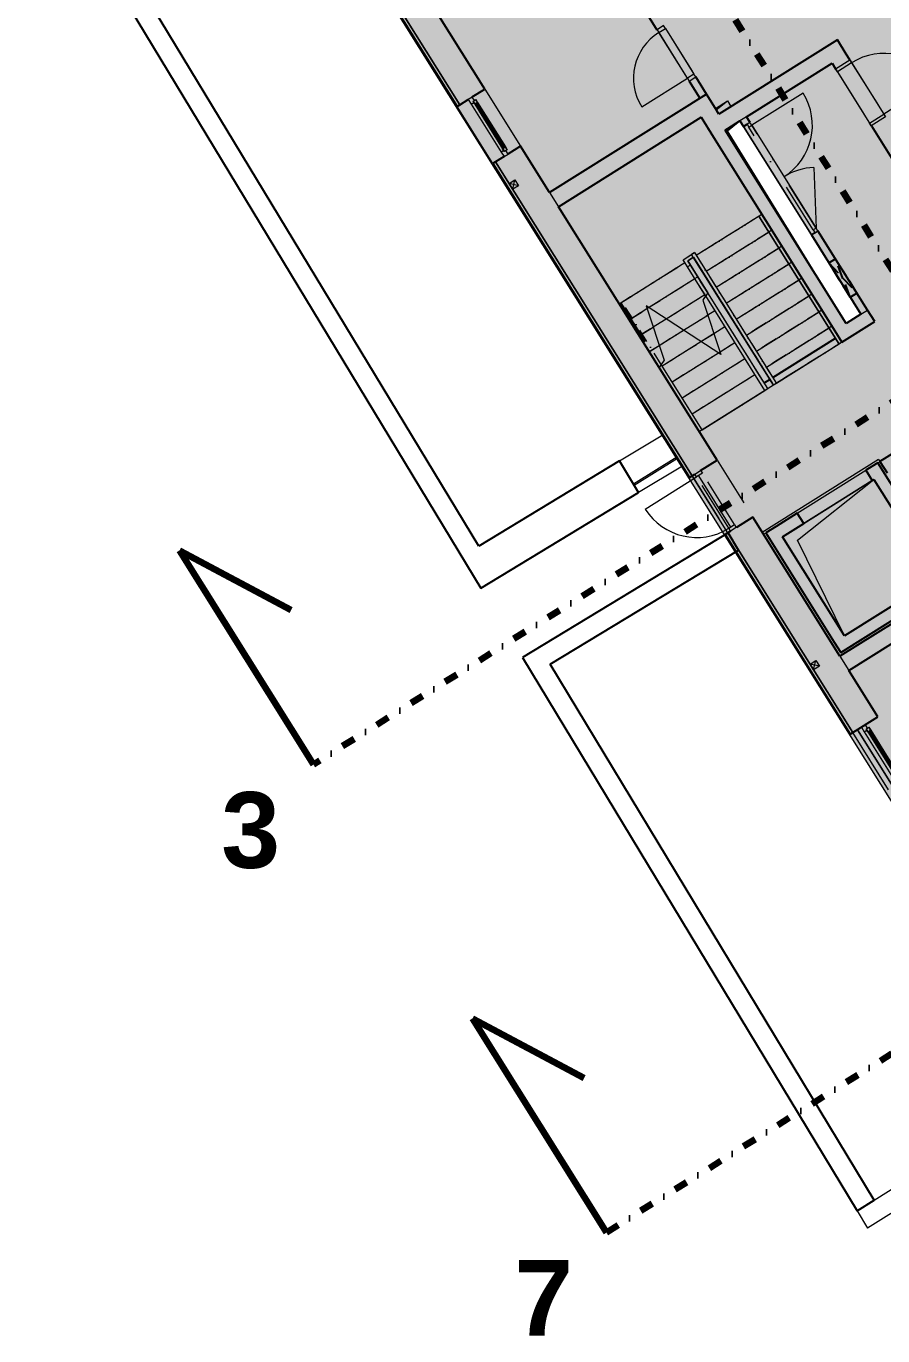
# Model space of a CAD drawing. Header units: millimetres. Extents: x -9657 to 178820, y -8645 to 72638.
# Drawn here: x 83204 to 95927, y 14805 to 34252 of the extents above; entities that cross this region are included whole.
import ezdxf

# ---------------------------------------------------------------- set-up
doc = ezdxf.new("R2010")
doc.units = ezdxf.units.MM
for name, pattern in [('HA_Dash_3mm-S1mm', [300, 200, -100]), ('HA_DashDot_2_2mm-S0_6mm', [1650, 750, -450, 0, -450]), ('HA_DashDot_4mm-S1mm', [400, 200, -100, 0, -100]), ('HA_DashDot_6mm-S2mm', [600, 200, -200, 0, -200])]:
    doc.linetypes.add(name, pattern=pattern)
for name, color, linetype, lineweight in [('A-AREA-____-OTLN', 9, 'Continuous', 25), ('A-CLNG-____-OTLN', 9, 'Continuous', 9), ('A-DETL-____-THIN', 9, 'Continuous', 9), ('A-DETL-GENF-OTLN', 9, 'Continuous', 9), ('A-DOOR-____-MCUT', 9, 'Continuous', 9), ('A-DOOR-____-OTLN', 9, 'Continuous', 9), ('A-DOOR-FRAM-MCUT', 9, 'Continuous', 9), ('A-FLOR-____-OTLN', 9, 'Continuous', 9), ('A-FLOR-HRAL-MBND', 9, 'HA_DashDot_4mm-S1mm', 9), ('A-FLOR-HRAL-OTLN', 9, 'Continuous', 9), ('A-GENM-____-MCUT', 9, 'Continuous', 25), ('A-GENM-____-OTLN', 9, 'Continuous', 9), ('A-GLAZ-____-MCUT', 9, 'Continuous', 5), ('A-GLAZ-____-OTLN', 9, 'Continuous', 5), ('A-WALL-____-MCUT', 9, 'Continuous', 25), ('A-WALL-____-OTLN', 9, 'Continuous', 9), ('G-____-____-SYMB', 9, 'Continuous', 5), ('I-WALL-____-MCUT', 9, 'Continuous', 25), ('I-WALL-____-OTLN', 9, 'Continuous', 9), ('M-HVAC-DUCT-OTLN', 9, 'Continuous', 9), ('S-STRS-____-MBND', 9, 'HA_DashDot_4mm-S1mm', 9), ('S-STRS-____-OTLN', 9, 'Continuous', 9)]:
    doc.layers.add(name, color=color, linetype=linetype, lineweight=lineweight)
doc.styles.add('Arial_B', font='arialbd.ttf', dxfattribs={"height": 1125})

# ---------------------------------------------------------------- blocks, each defined once
blk = doc.blocks.new('HA_DR_Single_Swing_Solid - In_BJ_900x2100_Vstup-2040224-schema rezu D_130_5300')
at = {"layer": 'A-DOOR-____-MCUT', "linetype": 'HA_DashDot_2_2mm-S0_6mm'}
for p, q in [((-450, 125), (450, 125)), ((-450, -125), (450, -125))]:
    blk.add_line(p, q, dxfattribs=at)
at = {"layer": 'A-DOOR-____-OTLN', "lineweight": 5}
blk.add_line((450, 1025), (450, 125), dxfattribs=at)
at = {"layer": 'A-DOOR-____-OTLN'}
for p, q in [((-500, 125), (500, 125)), ((-500, -125), (500, -125))]:
    blk.add_line(p, q, dxfattribs=at)
at = {"layer": 'A-DOOR-____-OTLN', "lineweight": 5}
blk.add_arc((450, 125), 900, 90, 180, dxfattribs=at)
at = {"layer": 'A-DOOR-FRAM-MCUT'}
for p, q in [((-500, -125), (-500, 125)), ((-500, 125), (-450, 125)), ((-450, 125), (-450, -125)), ((450, 125), (500, 125)), ((450, -125), (450, 125)), ((500, 125), (500, -125)), ((-450, -125), (-500, -125)), ((500, -125), (450, -125))]:
    blk.add_line(p, q, dxfattribs=at)
blk = doc.blocks.new('HA_WD_SinglePanel - 1000x2400-1662822-schema rezu D_130_5300')
at = {"layer": 'A-GLAZ-____-MCUT'}
for p, q in [((-420, 70), (-500, 70)), ((-500, 0), (-440, 0)), ((-440, -25), (-440, 25)), ((-440, 25), (-390, 25)), ((-420, 25), (-420, 70)), ((-390, 25), (-390, -25)), ((390, 5), (-390, 5)), ((390, -25), (390, 25)), ((390, 25), (440, 25)), ((500, 70), (420, 70)), ((420, 70), (420, 25)), ((440, 25), (440, -25)), ((440, 0), (500, 0)), ((-390, -25), (-440, -25)), ((390, -5), (-390, -5)), ((440, -25), (390, -25))]:
    blk.add_line(p, q, dxfattribs=at)
at = {"layer": 'A-GLAZ-____-OTLN'}
for p, q in [((440, 25), (-440, 25)), ((-440, -25), (-440, 25)), ((420, 70), (-420, 70)), ((390, 25), (-390, 25)), ((440, 25), (440, -25)), ((-440, -25), (440, -25)), ((390, -25), (-390, -25))]:
    blk.add_line(p, q, dxfattribs=at)
blk = doc.blocks.new('HA_WD_SinglePanel - 1000x1500-1662820-schema rezu D_130_5300')
at = {"layer": 'A-GLAZ-____-MCUT'}
for p, q in [((-500, 70), (-500, 0)), ((-420, 70), (-500, 70)), ((-500, 0), (-440, 0)), ((-440, -25), (-440, 25)), ((-440, 25), (-390, 25)), ((-420, 25), (-420, 70)), ((-390, 25), (-390, -25)), ((390, 5), (-390, 5)), ((390, -25), (390, 25)), ((390, 25), (440, 25)), ((500, 70), (420, 70)), ((420, 70), (420, 25)), ((440, 25), (440, -25)), ((440, 0), (500, 0)), ((500, 0), (500, 70)), ((-390, -25), (-440, -25)), ((390, -5), (-390, -5)), ((440, -25), (390, -25))]:
    blk.add_line(p, q, dxfattribs=at)
at = {"layer": 'A-GLAZ-____-OTLN'}
for p, q in [((440, 25), (-440, 25)), ((-440, -25), (-440, 25)), ((420, 70), (-420, 70)), ((390, 25), (-390, 25)), ((440, 25), (440, -25)), ((-440, -25), (440, -25)), ((390, -25), (-390, -25))]:
    blk.add_line(p, q, dxfattribs=at)
blk = doc.blocks.new('HA_GM_Shaft_Rectangle - Default-1963429-schema rezu D_130_5300')
at = {"layer": 'A-DETL-GENF-OTLN'}
for p, q in [((160, -160), (1600, 0)), ((0, -1735), (160, -160))]:
    blk.add_line(p, q, dxfattribs=at)
at = {"layer": 'A-GENM-____-OTLN'}
blk.add_line((370, 0), (1570, 0), dxfattribs=at)
blk = doc.blocks.new('HA_GM_Shaft_Rectangle - Default-1963433-schema rezu D_130_5300')
at = {"layer": 'A-DETL-GENF-OTLN'}
for p, q in [((26, -26), (260, 0)), ((0, -3390), (26, -26))]:
    blk.add_line(p, q, dxfattribs=at)
at = {"layer": 'A-GENM-____-OTLN'}
blk.add_line((260, -100), (260, -2000), dxfattribs=at)
blk = doc.blocks.new('Top Rail Type - Top Rail_Internal_-1399463-schema rezu D_130_5300')
at = {"layer": 'A-FLOR-HRAL-MBND'}
for p, q in [((-38925, -3951), (-36635, -3951)), ((-38925, -4152), (-38925, -3951)), ((-38875, -4001), (-36635, -4001)), ((-38875, -4102), (-38875, -4001)), ((-36635, -3951), (-36635, -4001)), ((-38800, -4152), (-38925, -4152)), ((-38800, -4102), (-38875, -4102)), ((-38315, -4102), (-38800, -4102)), ((-38291, -4152), (-38800, -4152))]:
    blk.add_line(p, q, dxfattribs=at)
at = {"layer": 'A-FLOR-HRAL-OTLN'}
for p, q in [((-38315, -4102), (-38291, -4152)), ((-36635, -4102), (-38315, -4102)), ((-36635, -4152), (-38291, -4152)), ((-36635, -4152), (-36635, -4102))]:
    blk.add_line(p, q, dxfattribs=at)
blk = doc.blocks.new('Top Rail Type - Top Rail_Internal_-1399480-schema rezu D_130_5300')
at = {"layer": 'A-FLOR-HRAL-MBND'}
for p, q in [((-38875, -5301), (-38875, -5251)), ((-37779, -5251), (-38875, -5251)), ((-37755, -5301), (-38875, -5301))]:
    blk.add_line(p, q, dxfattribs=at)
at = {"layer": 'A-FLOR-HRAL-OTLN'}
for p, q in [((-37779, -5251), (-37755, -5301)), ((-36635, -5251), (-37779, -5251)), ((-36635, -5301), (-37755, -5301)), ((-36635, -5301), (-36635, -5251))]:
    blk.add_line(p, q, dxfattribs=at)
blk = doc.blocks.new('HA_DR_Single_Swing_Solid - In_BJ_800x2100-2040331-schema rezu D_130_5300')
at = {"layer": 'A-DOOR-____-MCUT', "linetype": 'HA_DashDot_2_2mm-S0_6mm'}
for p, q in [((-400, 57.5), (400, 57.5)), ((-400, -57.5), (400, -57.5))]:
    blk.add_line(p, q, dxfattribs=at)
at = {"layer": 'A-DOOR-____-OTLN', "lineweight": 5}
blk.add_line((400, -857.5), (400, -57.5), dxfattribs=at)
blk.add_arc((400, -57.5), 800, 180, 270, dxfattribs=at)
at = {"layer": 'A-DOOR-FRAM-MCUT'}
for p, q in [((-400, 57.5), (-450, 57.5)), ((-450, 57.5), (-450, -57.5)), ((-400, -57.5), (-400, 57.5)), ((450, 57.5), (400, 57.5)), ((400, 57.5), (400, -57.5)), ((450, -57.5), (450, 57.5)), ((-450, -57.5), (-400, -57.5)), ((400, -57.5), (450, -57.5))]:
    blk.add_line(p, q, dxfattribs=at)
blk = doc.blocks.new('HA_DR_Single_Swing_Solid_ButtFrame - In_FAS_900x2350_Unik-1926024-schema rezu D_130_5300')
at = {"layer": 'A-DOOR-____-MCUT', "linetype": 'HA_DashDot_2_2mm-S0_6mm'}
for p, q in [((-450, 170), (450, 170)), ((-450, 70), (450, 70))]:
    blk.add_line(p, q, dxfattribs=at)
at = {"layer": 'A-DOOR-____-OTLN', "lineweight": 5}
blk.add_line((450, 1070), (450, 170), dxfattribs=at)
at = {"layer": 'A-DOOR-____-OTLN', "linetype": 'HA_DashDot_2_2mm-S0_6mm'}
for p, q in [((500, 220), (-500, 220)), ((500, -220), (-500, -220))]:
    blk.add_line(p, q, dxfattribs=at)
at = {"layer": 'A-DOOR-____-OTLN', "lineweight": 5}
blk.add_arc((450, 170), 900, 90, 180, dxfattribs=at)
at = {"layer": 'A-DOOR-FRAM-MCUT'}
for p, q in [((-500, 70), (-500, 170)), ((-500, 170), (-450, 170)), ((-450, 70), (-500, 70)), ((-450, 170), (-450, 70)), ((450, 170), (500, 170)), ((450, 70), (450, 170)), ((500, 70), (450, 70)), ((500, 170), (500, 70))]:
    blk.add_line(p, q, dxfattribs=at)
blk = doc.blocks.new('HA_DR_Double_Swing_Solid_wCasing - In_1800x2100_900-1839857-schema rezu D_130_5300')
at = {"layer": 'A-DOOR-____-MCUT', "linetype": 'HA_DashDot_2_2mm-S0_6mm'}
for p, q in [((-900, -7.5), (900, -7.5)), ((-900, -57.5), (900, -57.5))]:
    blk.add_line(p, q, dxfattribs=at)
at = {"layer": 'A-DOOR-____-OTLN', "lineweight": 5}
for p, q in [((-120.6, -507.5), (-900, -57.5)), ((900, -957.5), (900, -57.5))]:
    blk.add_line(p, q, dxfattribs=at)
for centre, start, end in [((-900, -57.5), 330, 360), ((900, -57.5), 180, 270)]:
    blk.add_arc(centre, 900, start, end, dxfattribs=at)
at = {"layer": 'A-DOOR-FRAM-MCUT'}
for p, q in [((-900, -7.5), (-950, -7.5)), ((-950, -7.5), (-950, -57.5)), ((-950, -57.5), (-900, -57.5)), ((-900, -57.5), (-900, -7.5)), ((950, -7.5), (900, -7.5)), ((900, -7.5), (900, -57.5)), ((900, -57.5), (950, -57.5)), ((950, -57.5), (950, -7.5))]:
    blk.add_line(p, q, dxfattribs=at)
blk = doc.blocks.new('HA_GM_Opening_Rectangle_WallBased - Default-2005585-schema rezu D_130_5300')
at = {"layer": 'A-GENM-____-MCUT', "linetype": 'HA_Dash_3mm-S1mm'}
for p, q in [((425, 57.5), (-175, -57.5)), ((-175, 57.5), (425, -57.5)), ((-175, 57.5), (-175, -57.5)), ((-175, 57.5), (425, 57.5)), ((425, 57.5), (425, -57.5)), ((-175, -57.5), (425, -57.5))]:
    blk.add_line(p, q, dxfattribs=at)
blk = doc.blocks.new('185-01_OBJEKT C_Central_rvt-3-schema rezu D_130_5300')
at = {"layer": 'A-AREA-____-OTLN'}
for p, q in [((-22849, 29035), (-21917, 29618)), ((-22976, 28955), (-22891, 29008))]:
    blk.add_line(p, q, dxfattribs=at)
at = {"layer": 'A-FLOR-____-OTLN'}
for p, q in [((-26030, 31571), (-23912, 32898)), ((-23912, 32898), (-22755, 31051)), ((-23284, 32762), (-22275, 31152)), ((-24534, 29183), (-26030, 31571)), ((-21863, 29533), (-22795, 28949)), ((-22837, 28923), (-23939, 28233)), ((-23006, 26741), (-21277, 27824)), ((-21277, 27824), (-21256, 27790)), ((-23953, 27576), (-23475, 26813)), ((-21591, 23805), (-21060, 22957))]:
    blk.add_line(p, q, dxfattribs=at)
at = {"layer": 'A-WALL-____-MCUT'}
for p, q in [((-28937, 35298), (-27536, 33061)), ((-27125, 33318), (-28293, 35182)), ((-27311, 33201), (-27125, 33318)), ((-27536, 33061), (-27498, 33084)), ((-27498, 33084), (-27371, 33164)), ((-26840, 32317), (-26967, 32237)), ((-26594, 32470), (-26781, 32354)), ((-26164, 31784), (-26594, 32470)), ((-26967, 32237), (-27005, 32213)), ((-27005, 32213), (-24086, 27552)), ((-23675, 27809), (-26031, 31572)), ((-23920, 27655), (-23675, 27809)), ((-24086, 27552), (-24047, 27576)), ((-24047, 27576), (-24005, 27602)), ((-23144, 26962), (-23389, 26808)), ((-21851, 24898), (-23144, 26962)), ((-23517, 26728), (-23555, 26704)), ((-23555, 26704), (-21697, 23738)), ((-23474, 26755), (-23517, 26728)), ((-21286, 23996), (-21718, 24686)), ((-21659, 23762), (-21286, 23996)), ((-21697, 23738), (-21659, 23762))]:
    blk.add_line(p, q, dxfattribs=at)
at = {"layer": 'A-WALL-____-MCUT', "lineweight": 9}
for p, q in [((-28899, 35322), (-27498, 33084)), ((-27498, 33084), (-28899, 35322)), ((-23240, 32908), (-23337, 32847)), ((-26967, 32237), (-24047, 27576)), ((-24047, 27576), (-26967, 32237)), ((-26164, 31784), (-26031, 31572)), ((-21538, 29974), (-21440, 30035)), ((-23517, 26728), (-21659, 23762)), ((-21659, 23762), (-23517, 26728)), ((-21851, 24898), (-21718, 24686))]:
    blk.add_line(p, q, dxfattribs=at)
at = {"layer": 'A-WALL-____-OTLN'}
for p, q in [((-27125, 33318), (-26594, 32470)), ((-27005, 32213), (-27536, 33061)), ((-23517, 26728), (-24047, 27576)), ((-23953, 27576), (-23475, 26813)), ((-21128, 22915), (-21659, 23762)), ((-21060, 22957), (-21591, 23805))]:
    blk.add_line(p, q, dxfattribs=at)
at = {"layer": 'I-WALL-____-MCUT'}
for p, q in [((-24733, 34462), (-24568, 34200)), ((-21889, 34049), (-23648, 32947)), ((-21756, 33837), (-21889, 34049)), ((-23240, 32908), (-21968, 33704)), ((-21968, 33704), (-21915, 33619)), ((-21703, 33752), (-21756, 33837)), ((-23833, 33244), (-23993, 33498)), ((-24090, 33437), (-23931, 33183)), ((-23833, 33244), (-26164, 31784)), ((-23931, 33183), (-23833, 33244)), ((-23701, 33032), (-23833, 33244)), ((-26031, 31572), (-23913, 32899)), ((-23913, 32899), (-23727, 32603)), ((-23648, 32947), (-23701, 33032)), ((-23186, 32823), (-23240, 32908)), ((-23557, 32709), (-23515, 32735)), ((-21758, 29836), (-23557, 32709)), ((-23515, 32735), (-23337, 32847)), ((-23337, 32847), (-23284, 32762)), ((-23284, 32762), (-23229, 32797)), ((-21384, 32772), (-18696, 28479)), ((-23727, 32603), (-21927, 29730)), ((-22220, 31186), (-22275, 31152)), ((-22275, 31152), (-21538, 29974)), ((-21440, 30035), (-22178, 31213)), ((-21538, 29974), (-21758, 29836)), ((-21334, 29865), (-21440, 30035)), ((-21821, 29560), (-21334, 29865)), ((-21927, 29730), (-21821, 29560)), ((-20378, 28340), (-21256, 27790)), ((-21442, 27674), (-21467, 27658)), ((-21467, 27658), (-21372, 27505)), ((-21289, 27769), (-21442, 27674)), ((-20177, 25994), (-21289, 27769)), ((-21256, 27790), (-21149, 27621)), ((-21372, 27505), (-21346, 27521)), ((-21346, 27521), (-20425, 26051)), ((-22484, 27021), (-22798, 26824)), ((-22702, 26672), (-22389, 26868)), ((-22389, 26868), (-22484, 27021)), ((-22798, 26824), (-22951, 26729)), ((-22951, 26729), (-21934, 25106)), ((-21781, 25201), (-22702, 26672)), ((-21718, 24686), (-19210, 26258)), ((-20122, 25981), (-21851, 24898)), ((-21838, 24953), (-20330, 25898)), ((-20425, 26051), (-21781, 25201)), ((-21934, 25106), (-21838, 24953))]:
    blk.add_line(p, q, dxfattribs=at)
at = {"layer": 'I-WALL-____-OTLN'}
for p, q in [((-24117, 33479), (-24541, 34157)), ((-24444, 34218), (-24019, 33540)), ((-22275, 31152), (-23284, 32762)), ((-23160, 32781), (-22204, 31255)), ((-22484, 27021), (-21467, 27658)), ((-21372, 27505), (-22389, 26868))]:
    blk.add_line(p, q, dxfattribs=at)
at = {"layer": 'M-HVAC-DUCT-OTLN', "lineweight": 5}
for p, q in [((-26764, 31916), (-26679, 31969)), ((-26626, 31884), (-26764, 31916)), ((-26711, 31831), (-26764, 31916)), ((-26711, 31831), (-26679, 31969)), ((-26679, 31969), (-26626, 31884)), ((-26626, 31884), (-26711, 31831)), ((-22294, 24780), (-22210, 24833)), ((-22156, 24748), (-22294, 24780)), ((-22241, 24695), (-22294, 24780)), ((-22241, 24695), (-22210, 24833)), ((-22156, 24748), (-22241, 24695)), ((-22210, 24833), (-22156, 24748))]:
    blk.add_line(p, q, dxfattribs=at)
at = {"layer": 'S-STRS-____-MBND'}
for p, q in [((-23913, 32899), (-26031, 31572)), ((-23010, 31458), (-23913, 32899)), ((-26031, 31572), (-25129, 30131)), ((-23010, 31458), (-24027, 30821)), ((-23010, 31458), (-24027, 30821)), ((-23010, 31458), (-21821, 29560)), ((-22862, 31221), (-23879, 30584)), ((-22862, 31221), (-23879, 30584)), ((-22713, 30984), (-23730, 30347)), ((-22713, 30984), (-23730, 30347)), ((-25129, 30131), (-24112, 30768)), ((-25129, 30131), (-24112, 30768)), ((-24112, 30768), (-24027, 30821)), ((-23815, 30294), (-24112, 30768)), ((-24027, 30821), (-22838, 28923)), ((-22564, 30747), (-23581, 30110)), ((-22564, 30747), (-23581, 30110)), ((-24693, 30074), (-23963, 30531)), ((-24693, 30074), (-23963, 30531)), ((-22416, 30509), (-23433, 29872)), ((-22416, 30509), (-23433, 29872)), ((-24434, 29906), (-23815, 30294)), ((-24434, 29906), (-23815, 30294)), ((-22267, 30272), (-23284, 29635)), ((-22267, 30272), (-23284, 29635)), ((-24726, 29487), (-25129, 30131)), ((-24980, 29894), (-24717, 30059)), ((-24980, 29894), (-24717, 30059)), ((-24175, 29738), (-23814, 29964)), ((-24175, 29738), (-23814, 29964)), ((-22118, 30035), (-23135, 29398)), ((-22118, 30035), (-23135, 29398)), ((-24832, 29657), (-24626, 29786)), ((-24832, 29657), (-24626, 29786)), ((-21970, 29797), (-22987, 29160)), ((-21970, 29797), (-22987, 29160)), ((-23915, 29570), (-23723, 29691)), ((-23915, 29570), (-23723, 29691)), ((-21821, 29560), (-22838, 28923)), ((-24683, 29420), (-24535, 29512)), ((-24683, 29420), (-24535, 29512)), ((-23656, 29402), (-23632, 29417)), ((-23656, 29402), (-23632, 29417))]:
    blk.add_line(p, q, dxfattribs=at)
at = {"layer": 'S-STRS-____-MBND', "linetype": 'Continuous', "lineweight": 5}
for p, q in [((-23845, 30247), (-23887, 30183)), ((-23887, 30183), (-23619, 29378)), ((-24730, 30098), (-24463, 29294)), ((-23619, 29378), (-24730, 30098)), ((-24463, 29294), (-24504, 29229))]:
    blk.add_line(p, q, dxfattribs=at)
at = {"layer": 'S-STRS-____-OTLN'}
for p, q in [((-23666, 30057), (-23815, 30294)), ((-24717, 30059), (-24693, 30074)), ((-23814, 29964), (-23709, 30030)), ((-23517, 29819), (-23666, 30057)), ((-24626, 29786), (-24434, 29906)), ((-23723, 29691), (-23560, 29792)), ((-23369, 29582), (-23517, 29819)), ((-24535, 29512), (-24175, 29738)), ((-24492, 29209), (-23915, 29570)), ((-23220, 29345), (-23369, 29582)), ((-24343, 28972), (-23656, 29402)), ((-23632, 29417), (-23412, 29555)), ((-24194, 28734), (-23263, 29318)), ((-23072, 29107), (-23220, 29345)), ((-24046, 28497), (-23114, 29081)), ((-22923, 28870), (-23072, 29107)), ((-23897, 28260), (-22966, 28843))]:
    blk.add_line(p, q, dxfattribs=at)
at = {"layer": 'S-STRS-____-OTLN', "linetype": 'HA_DashDot_4mm-S1mm'}
for p, q in [((-24717, 30059), (-24693, 30074)), ((-23814, 29964), (-23709, 30030)), ((-24626, 29786), (-24434, 29906)), ((-23723, 29691), (-23560, 29792)), ((-24535, 29512), (-24175, 29738)), ((-24492, 29209), (-23915, 29570)), ((-24343, 28972), (-23656, 29402)), ((-23632, 29417), (-23412, 29555)), ((-24194, 28734), (-23263, 29318)), ((-24046, 28497), (-23114, 29081)), ((-23897, 28260), (-22966, 28843))]:
    blk.add_line(p, q, dxfattribs=at)
at = {"layer": 'A-DOOR-____-OTLN', "color": 50, "lineweight": 9}
for name, p, rotation in [('HA_DR_Single_Swing_Solid - In_BJ_800x2100-2040331-schema rezu D_130_5300', (-24280, 33849), 302.0612494774555), ('HA_DR_Single_Swing_Solid - In_BJ_900x2100_Vstup-2040224-schema rezu D_130_5300', (-21544, 33262), 302.0612494774555), ('HA_DR_Double_Swing_Solid_wCasing - In_1800x2100_900-1839857-schema rezu D_130_5300', (-22731, 31987), 122.0612494774555), ('HA_DR_Single_Swing_Solid_ButtFrame - In_FAS_900x2350_Unik-1926024-schema rezu D_130_5300', (-23596, 27269), 122.0612494774554)]:
    blk.add_blockref(name, p, dxfattribs=dict(at, rotation=rotation))
at = {"layer": 'A-FLOR-HRAL-OTLN', "color": 50, "lineweight": 9, "rotation": 302.0612494774558}
for name in ['Top Rail Type - Top Rail_Internal_-1399463-schema rezu D_130_5300', 'Top Rail Type - Top Rail_Internal_-1399480-schema rezu D_130_5300']:
    blk.add_blockref(name, (0, 0), dxfattribs=at)
at = {"layer": 'A-GENM-____-OTLN', "color": 50, "lineweight": 9}
for name, p, rotation in [('HA_GM_Shaft_Rectangle - Default-1963433-schema rezu D_130_5300', (-23557, 32709), 32.06124947745543), ('HA_GM_Opening_Rectangle_WallBased - Default-2005585-schema rezu D_130_5300', (-21741, 30407), 122.0612494774555), ('HA_GM_Shaft_Rectangle - Default-1963429-schema rezu D_130_5300', (-22702, 26672), 32.06124947745543)]:
    blk.add_blockref(name, p, dxfattribs=dict(at, rotation=rotation))
at = {"layer": 'A-GLAZ-____-OTLN', "color": 50, "lineweight": 9, "rotation": 122.0612494774554}
for name, p in [('HA_WD_SinglePanel - 1000x1500-1662820-schema rezu D_130_5300', (-27046, 32777)), ('HA_WD_SinglePanel - 1000x2400-1662822-schema rezu D_130_5300', (-21207, 23455))]:
    blk.add_blockref(name, p, dxfattribs=at)
blk = doc.blocks.new('Top Rail Type - Top Rail_Internal_-1407059-schema rezu D_130_5300')
at = {"layer": 'A-FLOR-HRAL-OTLN'}
for p, q in [((-24181, 30784), (-24075, 30850)), ((-24115, 30678), (-24181, 30784)), ((-24049, 30808), (-24112, 30768)), ((-24112, 30768), (-24072, 30704)), ((-24075, 30850), (-24053, 30864)), ((-24011, 30890), (-24053, 30864)), ((-24053, 30864), (-24011, 30890)), ((-22837, 28923), (-24053, 30864)), ((-24027, 30821), (-24049, 30808)), ((-24011, 30890), (-22795, 28949)), ((-24072, 30704), (-24115, 30678)), ((-23845, 30247), (-24115, 30678)), ((-24072, 30704), (-23815, 30293)), ((-22795, 28949), (-22837, 28923))]:
    blk.add_line(p, q, dxfattribs=at)
blk = doc.blocks.new('Top Rail Type - Top Rail_Internal_-V68-schema rezu D_130_5300')
at = {"layer": 'A-FLOR-HRAL-OTLN'}
for p, q in [((-24181, 30784), (-24053, 30864)), ((-24115, 30678), (-24181, 30784)), ((-24112, 30768), (-24027, 30821)), ((-24072, 30704), (-24112, 30768)), ((-24027, 30821), (-22837, 28923)), ((-24011, 30890), (-22795, 28949)), ((-23845, 30247), (-24115, 30678)), ((-23815, 30293), (-24072, 30704)), ((-22795, 28949), (-22837, 28923))]:
    blk.add_line(p, q, dxfattribs=at)
blk = doc.blocks.new('Top Rail Type - Top Rail_Internal_-1407076-schema rezu D_130_5300')
at = {"layer": 'A-FLOR-HRAL-OTLN'}
for p, q in [((-23053, 31431), (-23010, 31458)), ((-21863, 29533), (-23053, 31431)), ((-22755, 31051), (-21821, 29559)), ((-21821, 29559), (-21863, 29533))]:
    blk.add_line(p, q, dxfattribs=at)
blk = doc.blocks.new('Top Rail Type - Top Rail_Internal_-V69-schema rezu D_130_5300')
at = {"layer": 'A-FLOR-HRAL-OTLN'}
for p, q in [((-23010, 31458), (-23053, 31431)), ((-23053, 31431), (-21863, 29533)), ((-22755, 31051), (-21821, 29559)), ((-21821, 29559), (-21863, 29533))]:
    blk.add_line(p, q, dxfattribs=at)
blk = doc.blocks.new('HA_GM_Shaft_Rectangle - Default-2321900-schema rezu D_130_5300')
at = {"layer": 'A-DETL-GENF-OTLN'}
for p, q in [((50, -23), (260, 0)), ((0, -3739), (24, -349))]:
    blk.add_line(p, q, dxfattribs=at)
at = {"layer": 'A-GENM-____-OTLN'}
for p, q in [((50, 0), (260, 0)), ((260, 0), (260, -99)), ((260, -449), (260, -2349))]:
    blk.add_line(p, q, dxfattribs=at)
blk = doc.blocks.new('Railing - Railing-1833920-schema rezu D_130_5300')
at = {"layer": 'A-FLOR-HRAL-OTLN'}
for p, q in [((-24275, 27855), (-24917, 27453)), ((-24907, 27436), (-24265, 27838)), ((-24907, 27436), (-24915, 27450))]:
    blk.add_line(p, q, dxfattribs=at)
blk = doc.blocks.new('Top Rail Type - Top Rail_Internal_-2230401-schema rezu D_130_5300')
at = {"layer": 'A-FLOR-HRAL-OTLN'}
for p, q in [((-25128, 30131), (-25107, 30144)), ((-25107, 30144), (-24746, 29568))]:
    blk.add_line(p, q, dxfattribs=at)
blk = doc.blocks.new('Top Rail Type - Top Rail_Internal_-V78-schema rezu D_130_5300')
at = {"layer": 'A-FLOR-HRAL-OTLN'}
for p in [(-25128, 30131), (-24746, 29568)]:
    blk.add_line(p, (-25107, 30144), dxfattribs=at)
blk = doc.blocks.new('Section - Detail Number-933961-schema rezu D_130_5300')
at = {"layer": 'G-____-____-SYMB', "lineweight": 100}
for p, q in [((0, 5), (1.25, 2.835)), ((0, 0), (0, 5))]:
    blk.add_line(p, q, dxfattribs=at)

msp = doc.modelspace()

# ---------------------------------------------------------------- hatches: boundary and pattern name
at = {"layer": 'A-DETL-GENF-OTLN'}
h = msp.add_hatch(color=255, dxfattribs=at)
h.paths.add_polyline_path([(100049.9, 16357.2), (110598.1, 22970.7), (104846.9, 32152.6), (106033.4, 32895.8), (104205.2, 35803.9), (103023.5, 35063.7), (100549.9, 39013), (101736.3, 39756.1), (99892.3, 42689.7), (88162.4, 35336), (100021.8, 16402)])
h.paths.add_polyline_path([(104657.5, 19833.1), (104423.9, 20206), (104932.4, 20524.5), (105166, 20151.6), (104949.3, 20015.9)])
h.paths.add_polyline_path([(104362.9, 20303.5), (104130.8, 20683.2), (104635.2, 20999.1), (104871.4, 20622), (104383, 20316.1)])
h.paths.add_polyline_path([(101272.1, 24437.5), (101237.1, 24493.3), (101745.6, 24811.8), (101780.5, 24756), (101338.4, 24479.1)])
h.paths.add_polyline_path([(101176.1, 24590.7), (100939.8, 24967.9), (101448.3, 25286.4), (101684.6, 24909.2), (101205.7, 24609.3)])
h.paths.add_polyline_path([(97188.5, 26087.3), (96540.9, 27121.2), (97151.1, 27503.4), (97794.1, 26466.6), (97251.4, 26126.7)])
h.paths.add_polyline_path([(95383.4, 29835.8), (93583.9, 32708.7), (93804.2, 32846.8), (95602.6, 29973.1), (95429.4, 29864.6)])
h.paths.add_polyline_path([(97436.4, 30561.2), (97250.6, 30857.9), (97759.1, 31176.3), (97944.9, 30879.7), (97497.4, 30599.5)])
h.paths.add_polyline_path([(97117.9, 31069.7), (96932.1, 31366.3), (97525.3, 31737.9), (97711.1, 31441.3), (97137.9, 31082.2)])
h.paths.add_polyline_path([(96871.1, 31463.8), (96640.2, 31832.5), (97233.4, 32204), (97464.3, 31835.4), (96928.2, 31499.6)])
h.paths.add_polyline_path([(94158.8, 35558.6), (93973, 35855.2), (94528.1, 36202.9), (94713.9, 35906.3), (94632.1, 35855)])

# ---------------------------------------------------------------- linework, layer by layer
at = {"layer": 'A-CLNG-____-OTLN'}
for p, q in [((95851.5, 27768.1), (95886.1, 27789.8)), ((94157.2, 26706.9), (94191.1, 26728.1))]:
    msp.add_line(p, q, dxfattribs=at)
at = {"layer": 'A-DETL-____-THIN'}
msp.add_line((88159.4, 35340.7), (100049.9, 16357.2), dxfattribs=at)
at = {"layer": 'A-WALL-____-MCUT'}
for p, q in [((83203.9, 37061.2), (89955.4, 25907.2)), ((89927.3, 26533.1), (83613.6, 36963.8)), ((92015.7, 27797.3), (89927.3, 26533.1)), ((92300.5, 27326.7), (92015.7, 27797.3)), ((89955.4, 25907.2), (92300.5, 27326.7)), ((93629.8, 26728.7), (90574.5, 24879.2)), ((93785.2, 26472), (93629.8, 26728.7)), ((90986.4, 24777.9), (93785.2, 26472)), ((90574.5, 24879.2), (95546.2, 16661.7)), ((95800.5, 16820.9), (90986.4, 24777.9)), ((95546.2, 16661.7), (95800.5, 16820.9))]:
    msp.add_line(p, q, dxfattribs=at)
at = {"layer": 'A-WALL-____-OTLN'}
for p, q in [((92015.7, 27797.3), (92658.4, 28186.2)), ((92951.7, 27720.9), (92300.5, 27326.7)), ((95800.5, 16820.9), (98762.5, 18676.2)), ((99133.6, 18554.7), (95701.5, 16405)), ((95546.2, 16661.7), (95701.5, 16405))]:
    msp.add_line(p, q, dxfattribs=at)
at = {"layer": 'G-____-____-SYMB', "linetype": 'HA_DashDot_6mm-S2mm', "lineweight": 100}
for p, q in [((104675.6, 16886.2), (88220.6, 43157.2)), ((105873.3, 34815.5), (87469.7, 23288.3)), ((104709.5, 24410.8), (91822.5, 16338.9))]:
    msp.add_line(p, q, dxfattribs=at)
at = {"layer": 'I-WALL-____-OTLN'}
for p, q in [((95795.2, 27520.5), (94439.2, 26671.1)), ((96964.3, 25993.1), (95303.2, 24952.7))]:
    msp.add_line(p, q, dxfattribs=at)
at = {"layer": 'S-STRS-____-OTLN'}
for p, q in [((94088.7, 31431), (93157.2, 30847.5)), ((94237.3, 31193.7), (93305.8, 30610.3)), ((94386, 30956.4), (93454.4, 30373)), ((92033.9, 30144), (92987, 30741)), ((93029.7, 30767.7), (93114.4, 30820.8)), ((93178.3, 30530.4), (93029.7, 30767.7)), ((93114.4, 30820.8), (93263.1, 30583.5)), ((93263.1, 30583.5), (93411.7, 30346.2)), ((94534.6, 30719.1), (93603, 30135.7)), ((92448.9, 30073.5), (93135.6, 30503.7)), ((93326.6, 30293.6), (93178.3, 30530.4)), ((93411.7, 30346.2), (93560.3, 30108.9)), ((94683.2, 30481.8), (93751.7, 29898.4)), ((92707.1, 29904.9), (93284.2, 30266.4)), ((94831.9, 30244.6), (93900.3, 29661.1)), ((92182.5, 29906.7), (92424.3, 30058.1)), ((92967.4, 29737.5), (93328.2, 29963.5)), ((93560.3, 30108.9), (93709, 29871.6)), ((94980.5, 30007.3), (94048.9, 29423.8)), ((92331.2, 29669.4), (92515.3, 29784.7)), ((93709, 29871.6), (93857.6, 29634.3)), ((95129.1, 29770), (94197.6, 29186.5)), ((93226.7, 29569.5), (93419.4, 29690.2)), ((93857.6, 29634.3), (94006.2, 29397)), ((92458.9, 29419), (92606.2, 29511.3)), ((93486, 29401.6), (93509.5, 29416.3)), ((94006.2, 29397), (94154.9, 29159.7)), ((95277.8, 29532.7), (94346.2, 28949.2)), ((94154.9, 29159.7), (94303.5, 28922.4))]:
    msp.add_line(p, q, dxfattribs=at)
at = {"layer": 'S-STRS-____-OTLN', "linetype": 'HA_DashDot_4mm-S1mm'}
for p, q in [((94088.7, 31431), (93157.2, 30847.5)), ((94237.3, 31193.7), (93305.8, 30610.3)), ((94386, 30956.4), (93454.4, 30373)), ((92033.9, 30144), (92987, 30741)), ((94534.6, 30719.1), (93603, 30135.7)), ((92448.9, 30073.5), (93135.6, 30503.7)), ((94683.2, 30481.8), (93751.7, 29898.4)), ((92707.1, 29904.9), (93284.2, 30266.4)), ((94831.9, 30244.6), (93900.3, 29661.1)), ((92182.5, 29906.7), (92424.3, 30058.1)), ((92967.4, 29737.5), (93328.2, 29963.5)), ((94980.5, 30007.3), (94048.9, 29423.8)), ((92331.2, 29669.4), (92515.3, 29784.7)), ((95129.1, 29770), (94197.6, 29186.5)), ((93226.7, 29569.5), (93419.4, 29690.2)), ((92458.9, 29419), (92606.2, 29511.3)), ((93486, 29401.6), (93509.5, 29416.3))]:
    msp.add_line(p, q, dxfattribs=at)

# ---------------------------------------------------------------- block references
at = {"lineweight": 5}
msp.add_blockref('185-01_OBJEKT C_Central_rvt-3-schema rezu D_130_5300', (117141.2, 0), dxfattribs=at)
at = {"layer": 'A-FLOR-HRAL-OTLN'}
for name in ['Top Rail Type - Top Rail_Internal_-1407076-schema rezu D_130_5300', 'Top Rail Type - Top Rail_Internal_-V69-schema rezu D_130_5300', 'Top Rail Type - Top Rail_Internal_-1407059-schema rezu D_130_5300', 'Top Rail Type - Top Rail_Internal_-V68-schema rezu D_130_5300', 'Top Rail Type - Top Rail_Internal_-2230401-schema rezu D_130_5300', 'Top Rail Type - Top Rail_Internal_-V78-schema rezu D_130_5300', 'Railing - Railing-1833920-schema rezu D_130_5300']:
    msp.add_blockref(name, (117141.2, 0), dxfattribs=at)
at = {"layer": 'A-GENM-____-OTLN', "lineweight": 5, "rotation": 32.06124947745551}
msp.add_blockref('HA_GM_Shaft_Rectangle - Default-2321900-schema rezu D_130_5300', (93398.5, 33004.7), dxfattribs=at)
at = {"layer": 'G-____-____-SYMB', "lineweight": 100, "xscale": 749.9999999999995, "yscale": 749.9999999999995, "zscale": 749.9999999999995, "rotation": 32.06124947745545}
for p in [(87469.7, 23288.3), (91822.5, 16338.9)]:
    msp.add_blockref('Section - Detail Number-933961-schema rezu D_130_5300', p, dxfattribs=at)

# ---------------------------------------------------------------- texts
at = {"layer": 'G-____-____-SYMB', "char_height": 1125, "width": 1082.278, "attachment_point": 1, "style": 'Arial_B'}
for s, insert in [('\\fArial|b1|i0|c0|p34|;3', (86100.9, 22879.7)), ('\\fArial|b1|i0|c0|p34|;7', (90453.7, 15930.4))]:
    msp.add_mtext(s, dxfattribs=dict(at, insert=insert))

doc.saveas('drawing.dxf')
